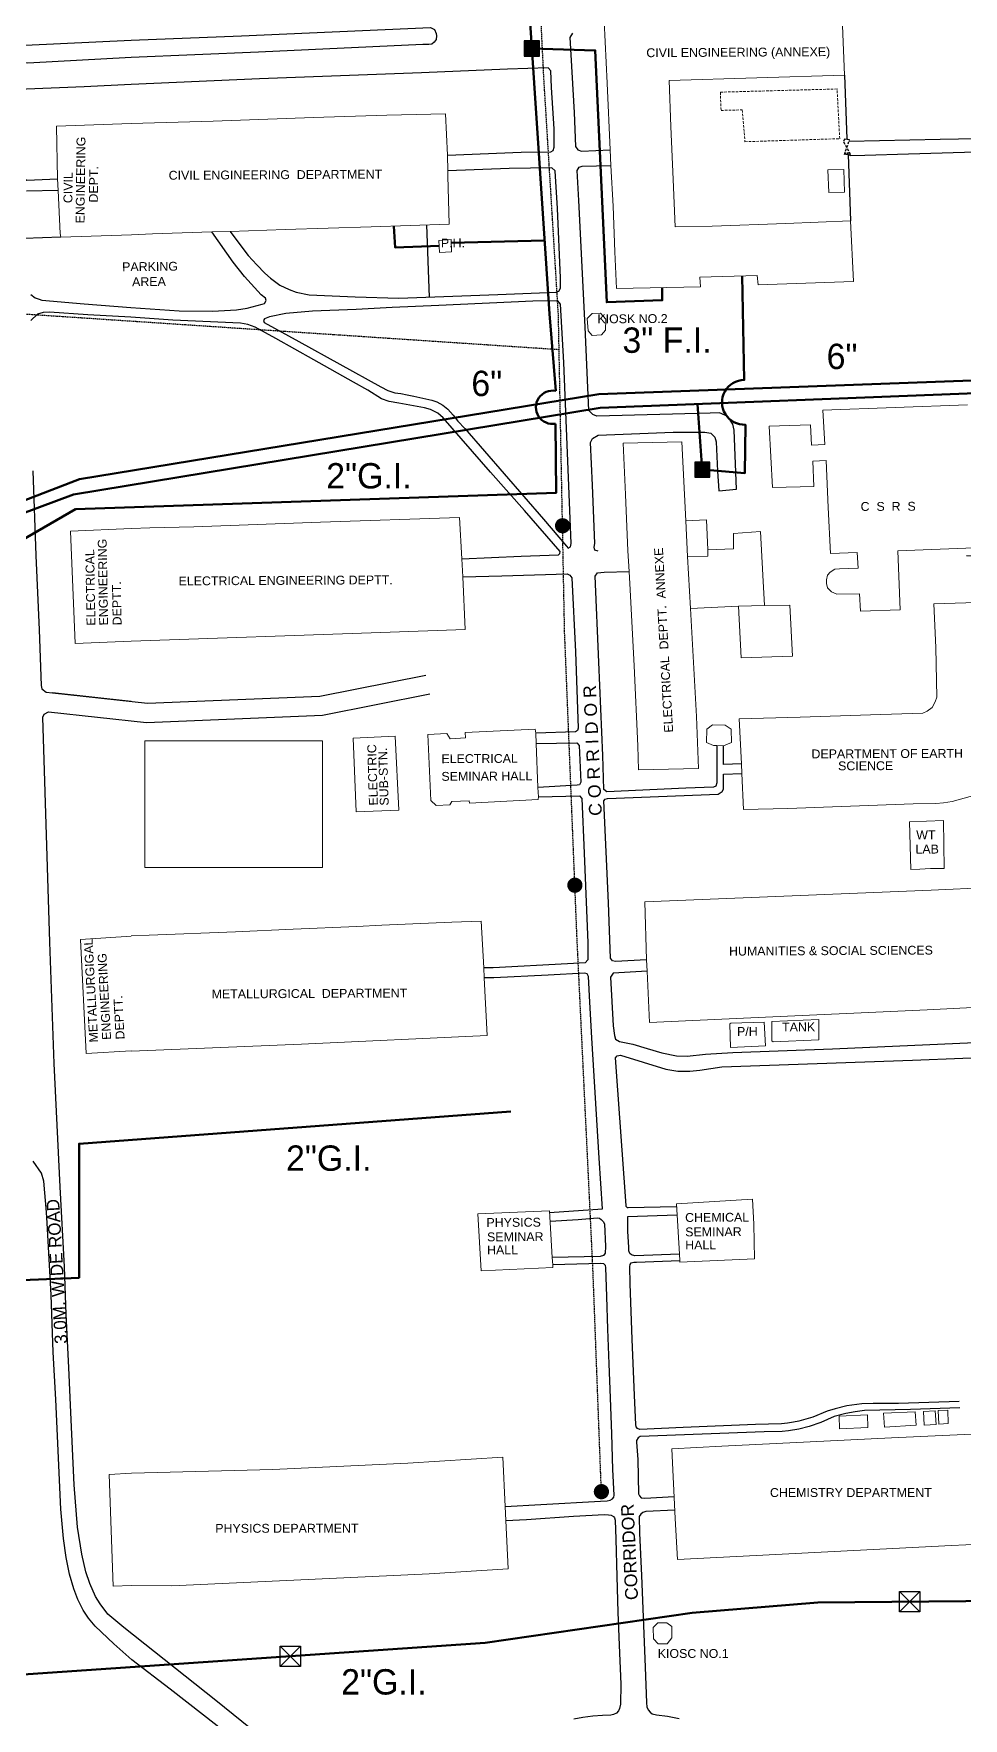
# Model space of a CAD drawing. Header units: millimetres. Extents: x 783 to 2788, y -521 to 1643.
# Drawn here: x 2410.3 to 2593.6, y 225.1 to 557.5 of the extents above; entities that cross this region are included whole.
import ezdxf

# ---------------------------------------------------------------- set-up
doc = ezdxf.new("R2010")
doc.units = ezdxf.units.MM
for name, pattern in [('DASHED', [0.75, 0.5, -0.25]), ('HIDDEN', [0.375, 0.25, -0.125]), ('PHANTOM2', [31.75, 15.875, -3.175, 3.175, -3.175, 3.175, -3.175])]:
    doc.linetypes.add(name, pattern=pattern)
doc.layers.add('Building', color=1, linetype='Continuous', lineweight=9)
doc.layers.add('Water Supply Line', color=5, linetype='Continuous', lineweight=50)
for name, color, linetype in [('Compound Wall', 203, 'Continuous'), ('FH', 15, 'HIDDEN'), ('Gate', 3, 'Continuous'), ('Road', 7, 'Continuous'), ('Text Building', 7, 'Continuous'), ('Text Road', 3, 'Continuous'), ('Valve', 17, 'Continuous'), ('Water Line Dia Text', 7, 'Continuous'), ('Water Meter', 11, 'Continuous')]:
    doc.layers.add(name, color=color, linetype=linetype)
doc.styles.add('ROMAND', font='sanss___.ttf', dxfattribs={"height": 5})

# ---------------------------------------------------------------- blocks, each defined once
blk = doc.blocks.new('ACAD-Master Plan')
at = {"layer": 'Building'}
for points in [[(94.49, 811.73), (93.86, 824.88), (93.32, 837.13), (97.38, 837.3), (115.42, 837.78), (140.15, 838.52), (140.31, 836.23), (140.71, 826.46)], [(141.89, 797.7), (129.1, 797.21), (114.57, 796.67), (107.32, 796.55), (106.88, 805.89), (106.41, 816.33), (106.1, 825.39), (140.71, 826.46)], [(62.37, 810.71), (61.97, 818.84), (50.43, 818.54), (35.95, 818.09), (16.16, 817.38), (-0.01, 816.9)], [(94.59, 808.66), (94.49, 811.73)], [(62.46, 807.61), (62.37, 810.71)], [(94.59, 808.66), (95.04, 800.59), (95.39, 791.59), (95.75, 784.35), (112.26, 784.73), (112.19, 786.62), (123.49, 786.97), (123.68, 785.12), (142.46, 785.76), (141.89, 797.7)], [(19.55, 795.63), (30.4, 795.99), (47.37, 796.53), (62.72, 797.06), (62.47, 806.61), (62.46, 807.61)], [(15.94, 795.52), (4.25, 795.14), (0.05, 794.95), (-13.87, 794.52), (-14.02, 795.21), (-14.4, 803.73)], [(15.94, 795.52), (19.55, 795.63)], [(164.98, 761.45), (136.45, 760.34), (136.81, 753.61), (134.16, 753.49), (133.97, 757.5), (125.86, 757.19), (126.46, 745.1), (134.63, 745.29), (134.44, 750.32), (137.06, 750.42), (137.45, 741.19), (137.94, 732.12), (143.2, 732.28), (143.4, 729.21), (139.71, 729.07), (138.8, 728.99), (137.87, 728.43), (137.37, 727.81), (137.13, 726.88), (137.13, 726.18), (137.33, 725.33), (138.13, 724.53), (139.15, 724.05), (143.62, 724.16), (143.86, 720.7), (151.69, 720.97), (151.18, 732.6), (166.24, 733.21)], [(109.37, 738.56), (108.59, 754.13), (97.03, 753.85), (97.53, 743.72), (97.98, 732.62), (98.22, 728.53)], [(65.44, 727.48), (65.88, 717.12), (49.28, 716.49), (0.03, 714.82), (-11.06, 714.31), (-11.96, 736.49), (0.08, 737.01), (3.7, 737.14), (12.34, 737.36), (37.38, 738.28), (64.74, 739.16), (65.23, 731.06)], [(109.37, 738.56), (113.47, 738.75), (113.76, 732.83)], [(109.37, 738.56), (109.76, 731.49)], [(113.76, 732.83), (118.83, 733.03), (118.77, 736.06), (124.11, 736.4), (124.57, 727.81), (124.94, 721.8)], [(113.76, 732.83), (113.73, 731.56), (109.76, 731.49)], [(109.76, 731.49), (110.3, 721.22)], [(65.23, 731.06), (65.44, 727.48)], [(110.3, 721.22), (111.52, 699.93), (111.87, 689.7), (100.06, 689.38), (99.91, 694.11), (99.18, 709.94), (98.44, 724.9), (98.22, 728.53)], [(110.3, 721.22), (119.78, 721.7)], [(119.78, 721.7), (120.3, 711.52), (130.46, 711.81), (129.9, 721.92), (124.94, 721.8)], [(124.94, 721.8), (119.78, 721.7)], [(120.35, 690.56), (119.95, 699.49), (131.98, 699.83), (145.8, 700.28), (156.14, 700.57), (156.98, 700.98), (157.96, 701.73), (158.59, 702.81), (158.9, 703.77), (158.67, 713.53), (158.34, 722.19), (166.71, 722.44)], [(169.23, 722.52), (177.65, 722.73), (177.95, 715.21), (178.86, 699.38), (178.67, 697.94), (178.07, 695.35), (177.46, 693.72), (176.09, 691.49), (174.87, 689.98), (173.31, 688.42), (171.48, 687), (169.45, 685.85), (167.09, 684.71), (165.49, 684.12), (161.94, 683.13), (160.2, 682.87), (158.7, 682.78), (154.2, 682.69), (129.54, 681.81), (120.79, 681.61), (120.44, 688.71)], [(115.54, 694.18), (114.87, 694.18), (113.5, 694.8), (113.51, 697.43), (114.67, 698.26), (117.14, 698.23), (118.31, 697.41), (118.41, 694.77), (116.82, 694.13)], [(80.36, 684.06), (80.28, 683.56), (66.75, 682.84), (66.69, 683.27), (63.28, 683.13), (62.88, 682.49), (60.19, 682.36), (59.14, 683.37), (58.55, 696.38), (62.25, 696.58), (62.9, 695.54), (65.97, 695.7), (65.9, 696.78), (79.7, 697.43), (79.79, 696.65)], [(79.86, 694.59), (79.79, 696.65)], [(80.21, 685.94), (79.86, 694.59)], [(116.82, 694.13), (115.54, 694.18)], [(120.44, 688.71), (120.35, 690.56)], [(80.36, 684.06), (80.21, 685.94)], [(101.66, 651.94), (101.29, 663.37), (157.79, 665.64), (180.82, 666.69), (181.59, 643.57), (181.5, 643.31), (157.01, 642.07), (120.75, 640.42), (102.22, 639.55), (101.76, 649.7)], [(0.07, 656.69), (3.53, 656.78), (20.59, 657.47), (31.94, 657.99), (44.54, 658.5), (49.45, 658.75), (63.24, 659.38), (69.04, 659.58), (69.55, 650.33)], [(101.66, 651.94), (101.76, 649.7)], [(69.64, 648.35), (70.19, 637), (33.58, 635.31), (0.07, 633.92)], [(69.55, 650.33), (69.64, 648.35)], [(83.06, 593.17), (82.51, 602.37), (68.4, 601.78), (69.01, 590.56), (83.18, 591.19), (83.14, 591.73)], [(108.14, 593.87), (107.57, 603.76), (122.55, 604.7), (122.84, 599.76), (122.92, 592.94), (108.23, 592.29), (108.21, 592.57)], [(181.6, 537.31), (161.8, 536.36), (123.29, 534.43), (107.73, 533.62), (107.3, 541.73), (106.61, 555.44), (116.51, 555.98), (133.93, 556.84), (149.94, 557.61), (170.09, 558.53)], [(83.14, 591.73), (83.06, 593.17)], [(108.14, 593.87), (108.21, 592.57)], [(73.9, 541.29), (74.35, 531.78), (58.8, 530.81), (32.08, 529.52), (8.02, 528.39), (0.11, 528.46), (-3.54, 528.32), (-4.35, 550.4), (0.09, 550.64), (27.95, 551.38), (54.56, 552.6), (73.31, 553.8), (73.77, 544.08)], [(73.77, 544.08), (73.9, 541.29)]]:
    blk.add_lwpolyline(points, dxfattribs=at)
at = {"layer": 'Building', "color": 0, "linetype": 'DASHED'}
blk.add_lwpolyline([(139.23, 823.74), (116.21, 823.11), (116.35, 819.51), (120.51, 819.61), (121.06, 813.33), (139.75, 813.93)], close=True, dxfattribs=at)
at = {"layer": 'Building', "linetype": 'Continuous'}
for points in [[(-0.01, 816.95), (-14.72, 816.42), (-14.53, 806)], [(-14.4, 803.73), (-14.53, 806)], [(0.02, 633.96), (-8.89, 633.42), (-9.96, 655.96), (-0.01, 656.56)]]:
    blk.add_lwpolyline(points, dxfattribs=at)
at = {"layer": 'Building'}
for points in [[(140.59, 807.86), (140.72, 803.37), (137.63, 803.31), (137.4, 807.79)], [(63.13, 794.02), (63.2, 791.61), (60.84, 791.49), (60.71, 793.85)], [(92.58, 779.48), (90.91, 779.44), (89.96, 778.46), (90.11, 776.02), (90.94, 775.07), (92.8, 775.21), (93.53, 776.17), (93.65, 778.34)], [(2.72, 695.16), (37.72, 695.16), (37.72, 670.16), (2.72, 670.16)], [(52.09, 696.02), (52.83, 681.46), (44.4, 681.12), (43.78, 695.68)], [(160.2, 679.42), (153.5, 679.15), (153.77, 669.77), (155.52, 669.81), (157.63, 669.93), (160.35, 669.97)], [(124.88, 639.61), (125.09, 634.93), (118.21, 634.65), (118.06, 639.27), (118.29, 639.44)], [(135.64, 640.18), (135.64, 636.13), (126.6, 635.73), (126.38, 635.91), (126.36, 639.74)], [(145.2, 562.15), (139.62, 561.9), (139.73, 559.38), (145.28, 559.63)], [(154.64, 562.75), (148.38, 562.46), (148.56, 559.71), (154.83, 560.13)], [(158.59, 562.94), (156.26, 562.83), (156.41, 560.13), (158.74, 560.24)], [(161.08, 563.04), (161.16, 560.42), (159.28, 560.33), (159.15, 562.99)], [(105.66, 521.09), (103.86, 521.09), (102.96, 520.18), (102.99, 517.98), (103.93, 516.96), (105.72, 516.94), (106.67, 518.18), (106.61, 520.36)]]:
    blk.add_lwpolyline(points, close=True, dxfattribs=at)
at = {"layer": 'Compound Wall', "linetype": 'PHANTOM2'}
for points in [[(140.71, 826.46), (141.17, 813.88)], [(141.4, 810.78), (141.89, 797.7)]]:
    blk.add_lwpolyline(points, dxfattribs=at)
at = {"layer": 'Compound Wall', "ltscale": 5}
for points in [[(-13.87, 794.52), (-21.12, 794.27)], [(58.23, 796.91), (58.8, 782.69)]]:
    blk.add_lwpolyline(points, dxfattribs=at)
at = {"layer": 'Gate', "linetype": 'DASHED'}
for points in [[(140.69, 813.81), (140.49, 813.28), (141.74, 811.08)], [(141.4, 810.78), (140.67, 810.79), (141.68, 813.69)], [(140.69, 813.81), (141.17, 813.88)], [(141.68, 813.69), (140.69, 813.81)], [(141.74, 811.08), (140.75, 811.07)], [(141.17, 813.88), (141.68, 813.69)], [(141.86, 810.59), (141.74, 811.08)], [(141.4, 810.78), (141.86, 810.59)]]:
    blk.add_lwpolyline(points, dxfattribs=at)
at = {"layer": 'Road', "linetype": 'Continuous'}
for points in [[(141.6, 813.45), (159.53, 813.85), (166.8, 813.97), (170.3, 814.07), (171.31, 814.41), (172.25, 815.23), (172.66, 816.04), (172.83, 816.77), (172.71, 824.08), (172.48, 828.22), (172.23, 831.04), (171.53, 833.93), (170.76, 835.88)], [(87.08, 834.76), (86.55, 833.89), (87.35, 819.11), (87.62, 812.4), (88.13, 811.7), (88.84, 811.5), (94.49, 811.73)], [(62.37, 810.71), (76.9, 811.25), (82.77, 811.31), (83.21, 811.61), (83.42, 812.26), (83.4, 815.88), (82.89, 824.04), (82.77, 827.33), (82.22, 827.89), (74.24, 827.63), (57.3, 826.94), (25.33, 825.71), (0.02, 824.6), (-9.24, 824.13), (-20.64, 823.73), (-21.31, 823.57), (-21.92, 822.92), (-22.17, 822.24), (-21.92, 815.62), (-21.43, 806.78), (-21.06, 806.09), (-20.54, 805.76), (-14.53, 806)], [(141.86, 810.59), (144.67, 810.71), (153.33, 810.91), (168.75, 811.38), (172.07, 811.4), (172.44, 811.25), (172.8, 810.97), (173.07, 810.32), (173.15, 809.37), (173.35, 802.64), (173.89, 790.73), (174.46, 776.83), (175.5, 749.59), (175.73, 744.13), (176, 742.29), (176.45, 740.45), (177.27, 738.34), (178.45, 736.27), (179.38, 735.09), (182.62, 731.6), (182.51, 731.2), (173.93, 731.4), (169.49, 731.55), (164.77, 731.63)], [(19.55, 795.63), (20.47, 794.35), (23.07, 790.91), (24.82, 789.02), (26.38, 787.37), (27.5, 786.39), (29.35, 785.03), (31.14, 784.17), (32.52, 783.64), (35.12, 783.14), (44.16, 782.75), (52.78, 782.49), (72.35, 783.16), (83.85, 783.63), (84.38, 783.83), (84.65, 784.41), (84.66, 786.46), (84.06, 800.18), (83.6, 807.56), (82.98, 808.19), (74.56, 808.02), (62.46, 807.61)], [(92.09, 732.53), (91.48, 732.73), (91.34, 733.36), (91.44, 734.09), (90.99, 745.57), (90.6, 753.97), (91, 754.81), (92.14, 755.45), (106.93, 756.03), (113.15, 756.03), (114.33, 755.84), (115.11, 755.04), (115.36, 754.14), (115.63, 748.34), (115.93, 744.47), (119.4, 744.76), (118.95, 756.42), (118.67, 757.59), (117.65, 759.1), (116.03, 759.86), (114.21, 759.75), (91.88, 759.17), (91.03, 759.5), (90.28, 760.27), (89.54, 776.84), (88.3, 801.71), (87.96, 807.67), (88.39, 808.31), (88.96, 808.52), (94.59, 808.66)], [(65.44, 727.48), (73.13, 727.71), (86, 728.06), (86.54, 727.8), (86.94, 727.29), (87.61, 712.7), (88.17, 697.62), (88.02, 697.15), (87.65, 696.9), (79.79, 696.65)], [(115.54, 694.18), (115.51, 686.82), (115.31, 686.21), (114.87, 685.97), (109.38, 685.82), (93.85, 685.04), (93.24, 685.54), (93, 692.25), (92.26, 710.66), (91.52, 727.64), (91.99, 728.28), (93.3, 728.42), (98.22, 728.53)], [(101.76, 649.7), (95.05, 649.31), (94.52, 648.5), (95.05, 638.93), (95.31, 637), (95.52, 636.24), (96.33, 635.81), (98.97, 635.28), (101.77, 634.46), (104.64, 633.57), (107.58, 632.98), (109.64, 632.89), (113.25, 633.3), (118.7, 633.62), (138.35, 634.38), (184.11, 636.38)], [(79.86, 694.59), (87.88, 694.76), (88.35, 694.22), (88.66, 686.99), (88.42, 686.45), (87.98, 686.37), (80.21, 685.94)], [(120.35, 690.56), (116.85, 690.47), (116.82, 694.13)], [(101.66, 651.94), (95.51, 651.62), (94.94, 651.75), (94.53, 652.26), (94.16, 663.18), (93.24, 683.28), (93.51, 683.65), (93.95, 683.76), (115.75, 684.61), (116.56, 685.15), (116.82, 685.62), (116.82, 688.55), (120.44, 688.71)], [(80.36, 684.06), (88.42, 684.3), (88.89, 683.74), (89.32, 672.94), (90.07, 655.26), (90.06, 651.95), (89.53, 651.34), (86.08, 651.12), (71.39, 650.37), (69.55, 650.33)], [(82.53, 602.08), (92.94, 602.8), (92.3, 612.82), (90.87, 636.53), (90.48, 643.55), (90.23, 648.66), (89.95, 649.17), (89.41, 649.29), (82.26, 648.89), (71.53, 648.4), (69.64, 648.35)], [(107.49, 603.21), (98.03, 602.97), (97.87, 603.02), (97.74, 603.13), (97.65, 603.28), (97.62, 603.44), (96.86, 614.39), (95.54, 632.56), (95.86, 632.97), (96.51, 633.09), (105.48, 630.34), (107.85, 629.94), (110.18, 629.95), (112.18, 630.16), (114.35, 630.49), (116.51, 630.78), (154.07, 632.11), (193.83, 633.68)]]:
    blk.add_lwpolyline(points, dxfattribs=at)
for points in [[(59.06, 835.84), (59.81, 835.44), (60.19, 834.7), (60.22, 834.19), (60.14, 833.53), (59.8, 832.99), (59.34, 832.61), (58.74, 832.5), (57.53, 832.49), (25.15, 830.98), (0, 829.94), (-20.34, 828.86), (-21.14, 828.9), (-21.85, 829.22), (-22.3, 829.74), (-22.48, 830.51), (-22.43, 831.1), (-22.2, 831.63), (-21.56, 832.25), (-20.91, 832.41), (-0.02, 833.35), (21.78, 834.2)], [(84.18, 781.91), (79.25, 781.85), (60.72, 780.99), (51.49, 780.63), (44.37, 780.25), (35.78, 779.89), (30.54, 779.43), (27.28, 778.77), (26.3, 778.42), (26.1, 778.04), (26.27, 777.69), (33.1, 773.91), (49.22, 764.94), (50.6, 764.22), (51.98, 763.82), (53.22, 763.64), (54.43, 763.38), (55.77, 763.15), (59.31, 762.32), (60.32, 762), (61.45, 761.38), (62.47, 760.57), (63.51, 759.41), (64.46, 758.21), (65.81, 756.72), (81.32, 738.87), (85.86, 733.54), (86.17, 733.12), (86.67, 733.4), (86.81, 734.05), (85.32, 769.77), (84.69, 781.28)]]:
    blk.add_lwpolyline(points, close=True, dxfattribs=at)
at = {"layer": 'Road'}
for points in [[(-14.4, 803.73), (-20.62, 803.56)], [(-19.76, 783.16), (-18.94, 782.55), (-18.16, 782.25), (-17.59, 782.08), (-9.23, 781.35), (-0.04, 780.64), (9.51, 779.98), (16.02, 779.89), (20.78, 780.15), (22.91, 780.48), (25.85, 781.25), (26.32, 781.43), (26.61, 782.01), (26.51, 782.45), (25.64, 783.11), (22.33, 786.72), (20.13, 789.6), (15.94, 795.52)], [(65.23, 731.06), (76.94, 731.56), (84.26, 731.83), (84.58, 732.12), (84.62, 732.46), (77.61, 740.57), (70.87, 748.15), (61.54, 758.88), (60.5, 759.75), (59.05, 760.47), (57.87, 760.85), (52.82, 761.75), (50.86, 762.05), (49.36, 762.63), (46.68, 764.32), (43.87, 765.89), (36.06, 770.31), (28.55, 774.53), (24.45, 776.76), (23, 777.27), (21.55, 777.53), (8.2, 778.15), (-0.06, 778.7), (-8.52, 779.17), (-16.08, 779.7), (-17.35, 779.65), (-18.49, 779.28), (-19.8, 778.07)], [(-19.39, 748.4), (-18.81, 731.68), (-18.15, 717.02), (-17.76, 706.02), (-17.62, 705.4), (-16.73, 704.72), (-15.53, 704.59)], [(-15.53, 704.59), (3.21, 702.59), (37.21, 703.93), (58.15, 708.09)], [(73.9, 541.29), (77.97, 541.53), (87.27, 542.15), (93.34, 542.46), (94.15, 542.43), (94.68, 542.38), (95.16, 542.08), (95.33, 541.8), (95.43, 541.34), (95.57, 537.62), (95.77, 530.23), (96.02, 523.21), (96.28, 516.7), (96.55, 509), (96.53, 505.07), (96.33, 504.21), (96.1, 503.76), (95.71, 503.31), (95.16, 503.02), (94.63, 502.91), (92.94, 502.84), (91.05, 502.7), (89.08, 502.44), (87.3, 502.11)], [(25.24, 498.9), (16.7, 505.76), (-1.43, 520.19), (-4.62, 522.81), (-6.12, 524.88), (-7, 526.3), (-8.16, 528.86), (-8.92, 531.2), (-9.73, 534.63), (-10.58, 539.98), (-11.23, 548.31), (-11.87, 562.6), (-12.25, 571.5), (-12.8, 581.93), (-13.16, 591.35), (-14.01, 607.13), (-15.17, 631.44), (-16.02, 655.42), (-17.42, 699.77), (-17.13, 700.37), (-16.32, 700.85), (3.04, 698.77), (37.72, 700.16), (58.89, 704.37)], [(0.03, 702.86), (-15.53, 704.59)], [(33, 488.26), (14.28, 502.88), (7.69, 508.01), (0.13, 513.8), (-3.4, 516.98), (-7.12, 520.47), (-8.39, 522.03), (-9.44, 523.64), (-10.53, 525.69), (-11.32, 527.84), (-12.15, 530.73), (-12.81, 534), (-13.35, 537.73), (-13.85, 543.51), (-14.86, 565.15), (-15.36, 574.52), (-15.74, 585.81), (-16.56, 599.94), (-16.7, 602.15), (-17.22, 608.26), (-17.68, 609.86), (-19.31, 612.17)], [(108.14, 593.87), (99.32, 593.51), (98.66, 593.69), (98.35, 594), (98.19, 594.48), (98.17, 595.21), (97.98, 598.33), (97.97, 601.27), (107.6, 601.59)], [(82.63, 600.34), (88.15, 600.69), (91.93, 601.01), (92.39, 600.96), (92.68, 600.72), (93.1, 600.3), (93.37, 599.85), (93.53, 595.39), (93.47, 594.04), (93.13, 593.59), (92.51, 593.37), (83.06, 593.17)], [(73.77, 544.08), (80.81, 544.47), (92.56, 545.15), (93.9, 545.21), (94.49, 545.31), (94.94, 545.59), (95.19, 545.89), (95.26, 546.3), (95.03, 551.37), (94.8, 558.42), (94.51, 565.53), (94.3, 572.24), (94.04, 579.04), (93.85, 585.48), (93.64, 591.24), (93.57, 591.59), (93.21, 591.93), (92.61, 592.01), (83.14, 591.73)], [(163.31, 564.81), (151.37, 564.4), (146.36, 564.38), (144.12, 564.33), (141.15, 563.92), (138.83, 563.36), (137.28, 562.87), (134.42, 561.71), (131.66, 560.88), (130.63, 560.7), (129.44, 560.52), (128.25, 560.38), (123.13, 560.24), (108.87, 559.62), (100.31, 559.27), (99.9, 559.43), (99.63, 559.81), (99.54, 560.25), (99.25, 565.95), (98.8, 577.09), (98.4, 588), (98.33, 591.41), (98.4, 591.8), (98.64, 592.13), (99.14, 592.26), (99.7, 592.24), (108.21, 592.57)], [(163.45, 563.54), (153.7, 563.23), (144.64, 562.99), (142.82, 562.73), (140.98, 562.39), (138.64, 561.83), (136, 560.64), (133.69, 559.83), (131.71, 559.32), (129.65, 558.98), (128.43, 558.87), (124.84, 558.82), (100.4, 557.86), (100.02, 557.64), (99.7, 557.08), (99.7, 556.73), (99.92, 553.31), (100.07, 546.57), (100.23, 546.17), (100.59, 545.79), (101.31, 545.7), (107.08, 546.05)], [(107.22, 543.37), (101.53, 543.07), (100.95, 542.89), (100.5, 542.53), (100.2, 542.09), (100.29, 538.79), (100.66, 530.45), (101.4, 512.36), (101.65, 505.32), (101.71, 504.51), (101.95, 503.95), (102.37, 503.47), (102.79, 503.16), (103.64, 502.94), (105.8, 502.69), (108.1, 502.27)]]:
    blk.add_lwpolyline(points, dxfattribs=at)
at = {"layer": 'Text Building', "linetype": 'Continuous', "style": 'ROMAND'}
for s, rotation, p in [('CIVIL ENGINEERING (ANNEXE)', 0.3354, (101.61, 830.01)), ('ENGINEERING', 89.3271, (-9.2, 797.2)), ('DEPT.', 89.3277, (-6.57, 801.32)), ('CIVIL ENGINEERING  DEPARTMENT', 0.3202, (7.41, 805.83)), ('CIVIL', 89.3266, (-11.59, 801.2)), ('P.H.', 0.3262, (61.1, 792.47)), ('PARKING', 0.5905, (-1.76, 787.78)), ('AREA', 0.5905, (0.2, 784.82)), ('KIOSK NO.2', 0.3193, (91.96, 777.5)), ('C  S  R  S', 0.2197, (143.87, 740.49)), ('ENGINEERING', 91.0036, (-4.53, 717.9)), ('ELECTRICAL', 91.0033, (-7.03, 717.86)), ('ELECTRICAL  DEPTT.  ANNEXE', 93.1787, (106.9, 696.8)), ('DEPTT.', 91.0039, (-1.87, 717.93)), ('ELECTRICAL ENGINEERING DEPTT.', 0.3116, (9.36, 725.79)), ('ELECTRIC', 91.7014, (48.67, 682.39)), ('SUB-STN.', 91.7015, (50.81, 682.38)), ('ELECTRICAL', 0.2899, (61.2, 690.72)), ('DEPARTMENT OF EARTH', 0.2196, (134.18, 691.67)), ('SEMINAR HALL', 0.2899, (61.2, 687.24)), ('SCIENCE', 0.2359, (139.43, 689.31)), ('WT', 0.2912, (154.84, 675.69)), ('LAB', 0.294, (154.69, 672.88)), ('METALLURGIGAL', 93.1322, (-6.49, 635.67)), ('ENGINEERING', 93.1316, (-3.94, 636.18)), ('HUMANITIES & SOCIAL SCIENCES', 0.2985, (117.92, 652.75)), ('METALLURGICAL  DEPARTMENT', 0.3056, (15.88, 644.3)), ('DEPTT.', 93.131, (-1.28, 636.26)), ('P/H', 0.3118, (119.5, 636.91)), ('TANK', 0.3129, (128.39, 637.79)), ('CHEMICAL', 0.3125, (109.26, 600.21)), ('PHYSICS', 0.3125, (70.08, 599.22)), ('SEMINAR ', 0.3125, (109.28, 597.36)), ('SEMINAR ', 0.3125, (70.2, 596.38)), ('HALL', 0.3125, (70.2, 593.8)), ('HALL', 0.3125, (109.28, 594.78))]:
    blk.add_text(s, height=1.75, rotation=rotation, dxfattribs=at).set_placement(p)
at = {"layer": 'Text Building', "style": 'ROMAND'}
for s, rotation, p in [('CHEMISTRY DEPARTMENT', 359.9962, (125.99, 545.94)), ('PHYSICS DEPARTMENT', 0.0599, (16.6, 538.88)), ('KIOSC NO.1', 0.0205, (103.86, 514.19))]:
    blk.add_text(s, height=1.75, rotation=rotation, dxfattribs=at).set_placement(p)
at = {"layer": 'Text Road', "linetype": 'Continuous', "style": 'ROMAND'}
blk.add_text('C O R R I D O R', height=2.5, rotation=92.6745, dxfattribs=at).set_placement((92.85, 680.39))
at = {"layer": 'Text Road'}
blk.add_text('3.0M. WIDE ROAD', height=2.5, rotation=93.3243, dxfattribs=at).set_placement((-12.55, 576.24))
at = {"layer": 'Text Road', "style": 'ROMAND'}
blk.add_text('CORRIDOR', height=2.5, rotation=92.7055, dxfattribs=at).set_placement((99.98, 525.66))
blk = doc.blocks.new('v')
at = {"layer": 'Valve'}
blk.add_lwpolyline([(2, -2), (-2, -2), (-2, 2), (2, 2)], close=True, dxfattribs=at)
for points in [[(2, 2), (-2, -2)], [(2, -2), (-2, 2)]]:
    blk.add_lwpolyline(points, dxfattribs=at)

msp = doc.modelspace()

# ---------------------------------------------------------------- hatches: boundary and pattern name
at = {"layer": 'Water Meter'}
for points in [[(2510.02, 556.09), (2507.02, 556.09), (2507.02, 553.09), (2510.02, 553.09)], [(2543.66, 473), (2540.66, 473), (2540.66, 470), (2543.66, 470)]]:
    msp.add_hatch(color=256, dxfattribs=at).paths.add_polyline_path(points)

# ---------------------------------------------------------------- linework, layer by layer
at = {"layer": 'FH'}
for points in [[(2513.79, 501.85), (2510.9, 549.01), (2506.29, 643.52), (2503.69, 643.52), (2503.41, 646.77), (2376.9, 640.77), (2365.22, 640.27), (2365.22, 636.17), (2351.61, 636.05), (2351.26, 639.33), (2328.74, 638.63), (2302.81, 644.72), (2294.13, 644.37), (2289.64, 651.1)], [(2513.92, 495.14), (2401.66, 502.61)], [(2522.28, 269.23), (2520.61, 313.31), (2517.44, 379.41), (2515, 439.57), (2513.79, 501.85)]]:
    msp.add_lwpolyline(points, dxfattribs=at)
at = {"layer": 'FH', "linetype": 'Continuous', "const_width": 1.5}
for points in [[(2513.85, 460.42, 1), (2515.35, 460.42, 1)], [(2516.28, 389.5, 1), (2517.78, 389.5, 1)], [(2521.51, 269.85, 1), (2523.01, 269.85, 1)]]:
    msp.add_lwpolyline(points, format="xyb", close=True, dxfattribs=at)
at = {"layer": 'Water Meter'}
for points in [[(2510.02, 553.09), (2507.02, 556.09)], [(2543.66, 470), (2540.66, 473)]]:
    msp.add_lwpolyline(points, dxfattribs=at)
for points in [[(2507.02, 553.09), (2510.02, 553.09), (2510.02, 556.09), (2507.02, 556.09)], [(2540.66, 470), (2543.66, 470), (2543.66, 473), (2540.66, 473)]]:
    msp.add_lwpolyline(points, close=True, dxfattribs=at)
at = {"layer": 'Water Supply Line'}
for points in [[(2511.99, 502.24), (2505.95, 593.41), (2488.97, 592.43)], [(2508.52, 554.59), (2521.05, 554.2), (2523.31, 504.53), (2534.26, 504.9), (2534.27, 507.42)], [(2481.34, 519.55), (2481.58, 515.33), (2490.28, 515.67)], [(2511.03, 516.72), (2492.66, 516.21)], [(2330.88, 437.81), (2367.25, 449.53), (2419.33, 469.63), (2521.78, 486.36), (2595.31, 489.06), (2609.65, 489.65), (2609.15, 502.89), (2623.95, 503.39), (2631.85, 503.32), (2631.85, 508.17), (2641.19, 508.17), (2641.25, 505.6)], [(2513.28, 487.02), (2511.99, 502.24)], [(2715.64, 113.21), (2717.44, 135.11), (2713.84, 188.51), (2713.84, 214.35), (2713.07, 228.23), (2652.73, 223.21), (2650.17, 341.7), (2641.19, 381.9), (2638.68, 446.43), (2597.87, 448.33), (2596.08, 486.56), (2522.03, 483.68), (2418.16, 466.6), (2369.05, 448.28), (2331.52, 431.77)], [(2541.23, 484.43), (2542.16, 471.5)], [(2334.57, 415.08), (2418.56, 463.67)], [(2340.36, 308.83), (2419.25, 312.06), (2419.24, 338.5), (2504.39, 344.84)], [(2499.31, 240.02), (2540.19, 245.92), (2564.93, 247.99)], [(2564.93, 247.99), (2623.29, 248.54), (2633.56, 154.36), (2643, 154.89)], [(2342.05, 229.22), (2499.31, 240.02)]]:
    msp.add_lwpolyline(points, dxfattribs=at)
for points in [[(2549.99, 509.74), (2550.43, 489.21, 1.016891), (2550.66, 480.36), (2550.57, 470.81), (2542.16, 471.5)], [(2418.56, 463.67), (2513.33, 466.91), (2513.23, 480.55, -0.001781)]]:
    msp.add_lwpolyline(points, format="xyb", dxfattribs=at)
msp.add_arc((2512.63, 483.79), 3.29, 78.6832, 280.4438, dxfattribs=at)

# ---------------------------------------------------------------- block references
for name, p in [('ACAD-Master Plan', (2429.51, -277.14)), ('v', (2583.03, 248.16)), ('v', (2460.91, 237.38))]:
    msp.add_blockref(name, p, dxfattribs=at)

# ---------------------------------------------------------------- texts
at = {"layer": 'Water Line Dia Text'}
for s, p in [('3" F.I.', (2526.4, 494.54)), ('6"', (2566.67, 491.34)), ('6"', (2496.61, 486.01)), ('2"G.I.', (2467.98, 467.78)), ('2"G.I.', (2460.06, 333.16)), ('2"G.I.', (2470.93, 229.83))]:
    msp.add_text(s, height=5, dxfattribs=at).set_placement(p)

doc.saveas('drawing.dxf')
